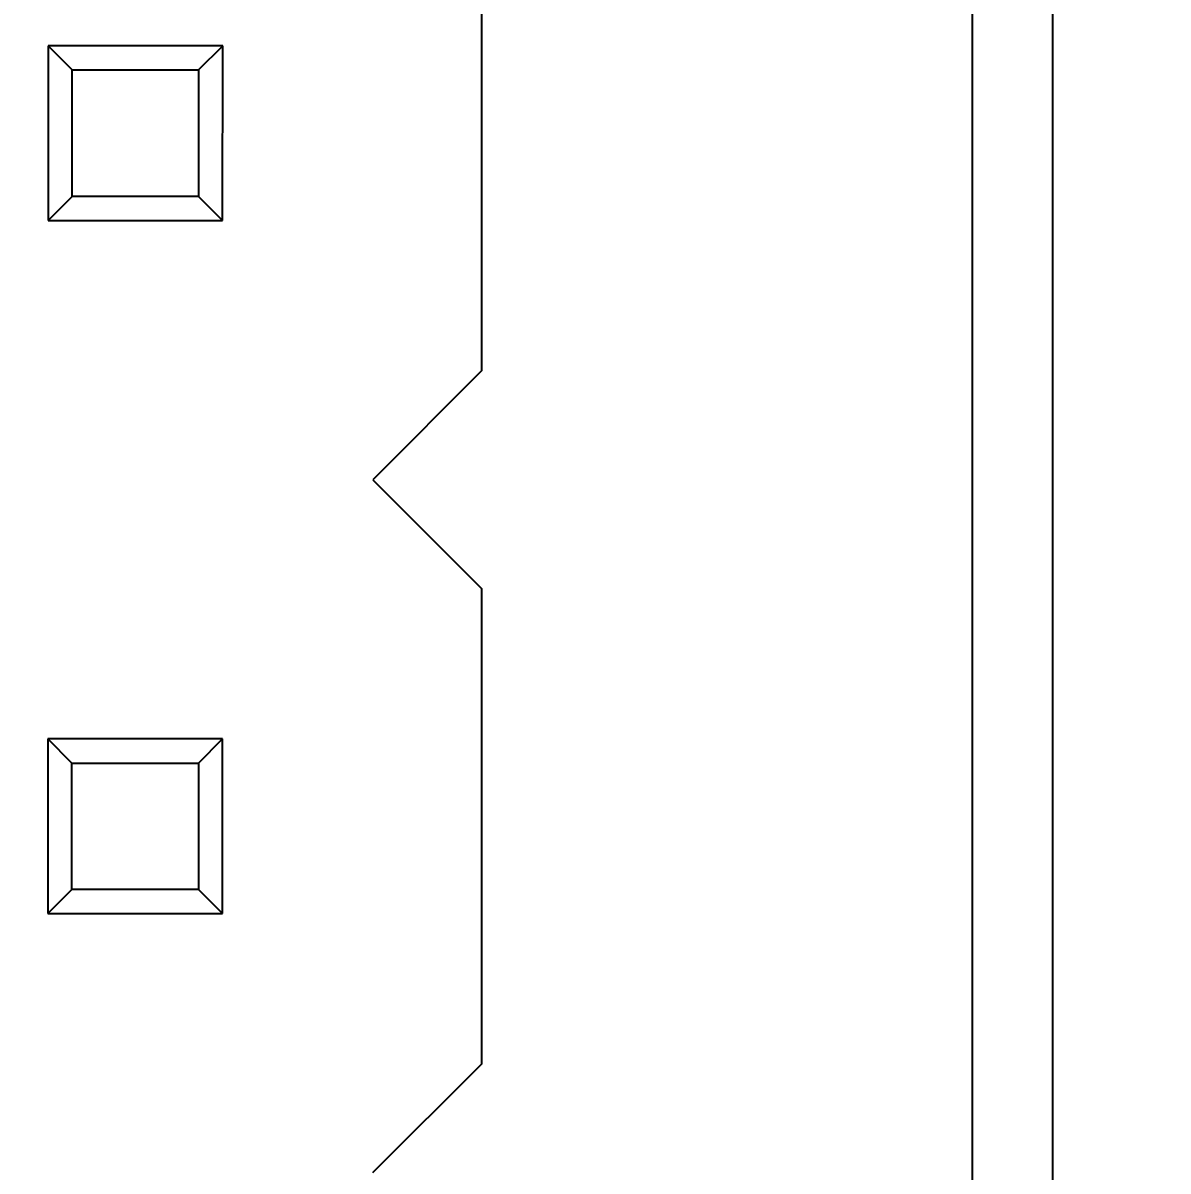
# Model space of a CAD drawing. Header units: millimetres. Extents: x 3 to 124, y -45 to 11.
# Drawn here: x 113.419 to 117.616, y -20.009 to -15.802 of the extents above; entities that cross this region are included whole.
import ezdxf

# ---------------------------------------------------------------- set-up
doc = ezdxf.new("R2010")
doc.units = ezdxf.units.MM
doc.header["$LTSCALE"] = 1.21
doc.header["$MEASUREMENT"] = 0
doc.header["$PDMODE"] = 3
doc.header["$PDSIZE"] = 0.3125
doc.layers.get('0').update_dxf_attribs({"linetype": 'CONTINUOUS'})
doc.layers.get('DEFPOINTS').update_dxf_attribs({"linetype": 'CONTINUOUS'})
doc.layers.add('Dim', color=3, linetype='CONTINUOUS', lineweight=25)
doc.styles.get("Standard").update_dxf_attribs({"font": 'txt', "width": 0.8})
doc.dimstyles.get("Standard").update_dxf_attribs({"dimtxt": 0.15625, "dimasz": 0.1875, "dimexe": 0.125, "dimexo": 0.0625, "dimgap": 0.09, "dimtad": 0, "dimtih": 1, "dimtoh": 1, "dimzin": 4, "dimdsep": 46, "dimtxsty": 'STANDARD', "dimblk": '_FILLED', "dimblk1": '_FILLED', "dimblk2": '_FILLED', "dimcen": 0.09, "dimazin": 1, "dimtp": 0.01, "dimtm": 0.01, "dimtfac": 1, "dimtofl": 0, "dimtmove": 0, "dimatfit": 3, "dimldrblk": '_FILLED', "dimfxl": 1, "dimtolj": 1, "dimtzin": 4, "dimarcsym": 0})

# ---------------------------------------------------------------- blocks, each defined once
blk = doc.blocks.new('_FILLED')
at = {"color": 0, "linetype": 'ByBlock'}
blk.add_solid([(0, 0), (-1, 0.1667), (-1, -0.1667)], dxfattribs=at)
blk = doc.blocks.new('*D23')
at = {"color": 0, "linetype": 'ByBlock', "lineweight": -2}
for p, q in [((113.4504, 0.2472), (123.4759, 0.2472)), ((123.4134, 0.2472), (123.4134, -17.7412)), ((123.4134, -38.7528), (123.4134, -20.7645)), ((113.4504, -38.7528), (123.4759, -38.7528))]:
    blk.add_line(p, q, dxfattribs=at)
at = {"layer": 'DEFPOINTS', "color": 0, "linetype": 'ByBlock'}
for p in [(113.4192, 0.2472), (113.4192, -38.7528)]:
    blk.add_point(p, dxfattribs=at)
at = {"color": 0, "linetype": 'ByBlock', "lineweight": -2}
for p, rotation in [((123.4134, 0.2472), 90), ((123.4134, -38.7528), 270)]:
    blk.add_blockref('_FILLED', p, dxfattribs=dict(at, rotation=rotation))
at = {"color": 0, "linetype": 'ByBlock', "lineweight": -2, "insert": (123.4134, -19.2528), "char_height": 1, "attachment_point": 5, "rotation": 90}
blk.add_mtext('\\A1;39.00', dxfattribs=at)
blk = doc.blocks.new('*D27')
at = {"color": 0, "linetype": 'ByBlock', "lineweight": -2}
for p, q in [((114.1847, -3.5061), (120.8289, -3.5061)), ((120.7664, -3.5061), (120.7664, -11.3611)), ((120.7664, -28.9061), (120.7664, -21.0511)), ((114.2114, -28.9061), (120.8289, -28.9061))]:
    blk.add_line(p, q, dxfattribs=at)
at = {"layer": 'DEFPOINTS', "color": 0, "linetype": 'ByBlock'}
for p in [(114.1535, -3.5061), (114.1801, -28.9061)]:
    blk.add_point(p, dxfattribs=at)
at = {"color": 0, "linetype": 'ByBlock', "lineweight": -2}
for p, rotation in [((120.7664, -3.5061), 90), ((120.7664, -28.9061), 270)]:
    blk.add_blockref('_FILLED', p, dxfattribs=dict(at, rotation=rotation))
at = {"color": 0, "linetype": 'ByBlock', "lineweight": -2, "insert": (120.7664, -16.2061), "char_height": 1, "attachment_point": 5, "rotation": 90}
blk.add_mtext('\\A1;25.40(=2.54*10)', dxfattribs=at)

msp = doc.modelspace()

# ---------------------------------------------------------------- linework, layer by layer
at = {"color": 7, "linetype": 'Continuous'}
for p, q in [((116.8986, -2.7528), (116.8986, -30.0001)), ((117.1942, -35.7528), (117.1942, -2.7528))]:
    msp.add_line(p, q, dxfattribs=at)
at = {"color": 6, "linetype": 'Continuous'}
for p, q in [((115.101, -17.0762), (115.1013, -15.3362)), ((113.5112, -15.8859), (113.5111, -16.5259)), ((114.1512, -15.8861), (113.5112, -15.8859)), ((113.5994, -15.9741), (113.5112, -15.8859)), ((114.0631, -15.9742), (114.1512, -15.8861)), ((114.1511, -16.5261), (114.1512, -15.8861)), ((113.5993, -16.4378), (113.5994, -15.9741)), ((113.5994, -15.9741), (114.0631, -15.9742)), ((114.0631, -15.9742), (114.063, -16.4379)), ((113.5111, -16.5259), (113.5993, -16.4378)), ((114.063, -16.4379), (113.5993, -16.4378)), ((114.1511, -16.5261), (114.063, -16.4379)), ((113.5111, -16.5259), (114.1511, -16.5261)), ((115.101, -17.0762), (114.701, -17.4762)), ((114.701, -17.4762), (115.1009, -17.8762)), ((115.1006, -19.6162), (115.1009, -17.8762)), ((113.5108, -18.4259), (113.5107, -19.0659)), ((114.1508, -18.4261), (113.5108, -18.4259)), ((113.5989, -18.5141), (113.5108, -18.4259)), ((114.0626, -18.5142), (114.1508, -18.4261)), ((114.1507, -19.0661), (114.1508, -18.4261)), ((113.5988, -18.9778), (113.5989, -18.5141)), ((113.5989, -18.5141), (114.0626, -18.5142)), ((114.0626, -18.5142), (114.0625, -18.9779)), ((113.5107, -19.0659), (113.5988, -18.9778)), ((114.0625, -18.9779), (113.5988, -18.9778)), ((114.1507, -19.0661), (114.0625, -18.9779)), ((113.5107, -19.0659), (114.1507, -19.0661)), ((115.1006, -19.6162), (114.7005, -20.0162))]:
    msp.add_line(p, q, dxfattribs=at)

# ---------------------------------------------------------------- dimensions: what is measured, and where the dimension line sits
at = {"layer": 'Dim'}
dim = msp.add_linear_dim(base=(123.4134, -38.7528), p1=(113.4192, 0.2472), p2=(113.4192, -38.7528), angle=90, dimstyle='STANDARD', override={"dimscale": 0.5, "dimtxt": 2, "dimasz": 2, "dimtih": 0, "dimtoh": 0, "dimzin": 0, "dimcen": 0.198, "dimadec": 0, "dimazin": 0, "dimtp": 0, "dimtm": 0, "dimtdec": 4, "dimtzin": 0}, dxfattribs=at)
dim.commit()
dim.dimension.update_dxf_attribs({"geometry": '*D23', "text_midpoint": (123.4134, -19.2528)})
dim = msp.add_linear_dim(base=(120.7664, -3.5061), p1=(114.1801, -28.9061), p2=(114.1535, -3.5061), angle=90, text='<>(=2.54*10)', dimstyle='STANDARD', override={"dimscale": 0.5, "dimtxt": 2, "dimasz": 2, "dimtih": 0, "dimtoh": 0, "dimzin": 0, "dimpost": '<>', "dimcen": 0.198, "dimadec": 0, "dimazin": 0, "dimtp": 0, "dimtm": 0, "dimtdec": 4, "dimtzin": 0}, dxfattribs=at)
dim.commit()
dim.dimension.update_dxf_attribs({"geometry": '*D27', "text_midpoint": (120.7664, -16.2061)})

doc.saveas('drawing.dxf')
